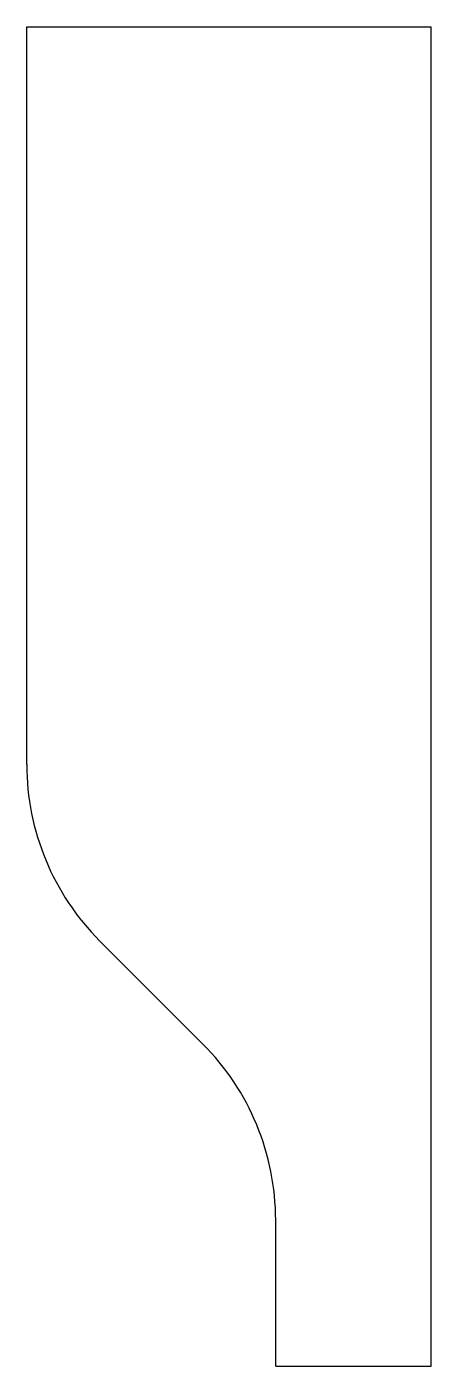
# Model space of a CAD drawing. Header units: millimetres. Extents: x -13 to 0, y -16 to 27.
import ezdxf

# ---------------------------------------------------------------- set-up
doc = ezdxf.new("R2010")
doc.units = ezdxf.units.MM
doc.layers.get('0').update_dxf_attribs({"linetype": 'CONTINUOUS', "lineweight": 25, "true_color": 0xffffff})

msp = doc.modelspace()

# ---------------------------------------------------------------- linework, layer by layer
for p, q in [((-13, 3.314), (-13, 27)), ((-13, 27), (0, 27)), ((0, -16), (0, 27)), ((-10.657, -2.343), (-7.343, -5.657)), ((-5, -16), (-5, -11.314)), ((-5, -16), (0, -16))]:
    msp.add_line(p, q)
for centre, start, end in [((-5, 3.314), 180, 225), ((-13, -11.314), 0, 45)]:
    msp.add_arc(centre, 8, start, end)

doc.saveas('drawing.dxf')
